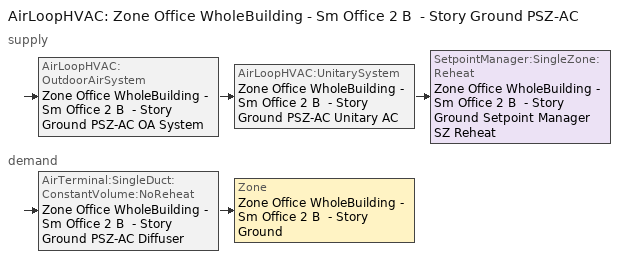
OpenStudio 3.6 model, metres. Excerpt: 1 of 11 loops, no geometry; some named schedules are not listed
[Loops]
AirLoopHVAC 'Zone Office WholeBuilding - Sm Office 2 B  - Story Ground PSZ-AC'
 supply: AirLoopHVAC:OutdoorAirSystem 'Zone Office WholeBuilding - Sm Office 2 B  - Story Ground PSZ-AC OA System' > AirLoopHVAC:UnitarySystem 'Zone Office WholeBuilding - Sm Office 2 B  - Story Ground PSZ-AC Unitary AC' > SetpointManager:SingleZone:Reheat 'Zone Office WholeBuilding - Sm Office 2 B  - Story Ground Setpoint Manager SZ Reheat'
 demand: AirTerminal:SingleDuct:ConstantVolume:NoReheat 'Zone Office WholeBuilding - Sm Office 2 B  - Story Ground PSZ-AC Diffuser' > Zone 'Zone Office WholeBuilding - Sm Office 2 B  - Story Ground'
[Sizing:Zone]
Zone Office WholeBuilding - Sm Office 2 B  - Story Ground: Zone Cooling Design Supply Air Temperature Input Method=SupplyAirTemperature; Zone Cooling Design Supply Air Temperature {C}=12.7778; Zone Cooling Design Supply Air Temperature Difference {deltaC}=11.11; Zone Heating Design Supply Air Temperature Input Method=SupplyAirTemperature; Zone Heating Design Supply Air Temperature {C}=50; Zone Heating Design Supply Air Temperature Difference {deltaC}=11.11; Zone Cooling Design Supply Air Humidity Ratio {kg-H2O/kg-air}=0.0085; Zone Heating Design Supply Air Humidity Ratio {kg-H2O/kg-air}=0.008; Cooling Design Air Flow Method=DesignDay; Heating Design Air Flow Method=DesignDay; Account for Dedicated Outdoor Air System=No; Dedicated Outdoor Air System Control Strategy=NeutralSupplyAir; Dedicated Outdoor Air Low Setpoint Temperature for Design {C}=autosize; Dedicated Outdoor Air High Setpoint Temperature for Design {C}=autosize; Zone Load Sizing Method=Sensible Load Only No Latent Load; Zone Latent Cooling Design Supply Air Humidity Ratio Input Method=HumidityRatioDifference; Zone Cooling Design Supply Air Humidity Ratio Difference {kgWater/kgDryAir}=0.005; Zone Latent Heating Design Supply Air Humidity Ratio Input Method=HumidityRatioDifference; Zone Humidification Design Supply Air Humidity Ratio Difference {kgWater/kgDryAir}=0.005
[Zone equipment]
Zone Office WholeBuilding - Sm Office 2 B  - Story Ground: Zone Office WholeBuilding - Sm Office 2 B  - Story Ground PSZ-AC Diffuser
[AirLoopHVAC]
Zone Office WholeBuilding - Sm Office 2 B  - Story Ground PSZ-AC: Availability Schedule=Zone Office WholeBuilding - Sm Office 2 B  - Story Ground PSZ-AC Occ Sch; Design Supply Air Flow Rate {m3/s}=autosize; Design Return Air Flow Fraction of Supply Air Flow=1
[Sizing:System]
Zone Office WholeBuilding - Sm Office 2 B  - Story Ground PSZ-AC: Type of Load to Size On=Sensible; Design Outdoor Air Flow Rate {m3/s}=Autosize; Central Heating Maximum System Air Flow Ratio=1; Preheat Design Temperature {C}=7.22222; Preheat Design Humidity Ratio {kg-H2O/kg-Air}=0.008; Precool Design Temperature {C}=12.7778; Precool Design Humidity Ratio {kg-H2O/kg-Air}=0.008; Central Cooling Design Supply Air Temperature {C}=12.7778; Central Heating Design Supply Air Temperature {C}=50; Sizing Option=Coincident; 100% Outdoor Air in Cooling=No; 100% Outdoor Air in Heating=No; Central Cooling Design Supply Air Humidity Ratio {kg-H2O/kg-Air}=0.0085; Central Heating Design Supply Air Humidity Ratio {kg-H2O/kg-Air}=0.008; Cooling Design Air Flow Method=DesignDay; Heating Design Air Flow Method=DesignDay; System Outdoor Air Method=ZoneSum; Zone Maximum Outdoor Air Fraction=1; Cooling Supply Air Flow Rate Per Floor Area {m3/s-m2}=0.00996765; Cooling Fraction of Autosized Cooling Supply Air Flow Rate=1; Cooling Supply Air Flow Rate Per Unit Cooling Capacity {m3/s-W}=3.94755e-05; Heating Supply Air Flow Rate Per Floor Area {m3/s-m2}=0.00996765; Heating Fraction of Autosized Heating Supply Air Flow Rate=1; Heating Fraction of Autosized Cooling Supply Air Flow Rate=1; Heating Supply Air Flow Rate Per Unit Heating Capacity {m3/s-W}=3.15882e-05; Cooling Design Capacity Method=CoolingDesignCapacity; Cooling Design Capacity {W}=autosize; Cooling Design Capacity Per Floor Area {W/m2}=234.7; Fraction of Autosized Cooling Design Capacity=1; Heating Design Capacity Method=HeatingDesignCapacity; Heating Design Capacity {W}=autosize; Heating Design Capacity Per Floor Area {W/m2}=157; Fraction of Autosized Heating Design Capacity=1; Central Cooling Capacity Control Method=OnOff; Occupant Diversity=autosize
[SetpointManager:SingleZone:Reheat]
Zone Office WholeBuilding - Sm Office 2 B  - Story Ground Setpoint Manager SZ Reheat: Minimum Supply Air Temperature {C}=12.7778; Maximum Supply Air Temperature {C}=50; Control Zone=Zone Office WholeBuilding - Sm Office 2 B  - Story Ground; Setpoint Node or NodeList=Zone Office WholeBuilding - Sm Office 2 B  - Story Ground PSZ-AC Supply Outlet Node
[Coil:Heating:Gas]
Zone Office WholeBuilding - Sm Office 2 B  - Story Ground PSZ-AC Gas Htg Coil 137kBtu/hr 0.8 Thermal Eff: Availability Schedule=Always On Discrete; Gas Burner Efficiency=0.8; Nominal Capacity {W}=AutoSize; Parasitic Electric Load {W}=0; Parasitic Gas Load {W}=0
[Coil:Heating:Electric]
Zone Office WholeBuilding - Sm Office 2 B  - Story Ground PSZ-AC No Heat: Availability Schedule=Always Off Discrete; Efficiency=1; Nominal Capacity {W}=0
[Coil:Cooling:DX:SingleSpeed]
Zone Office WholeBuilding - Sm Office 2 B  - Story Ground PSZ-AC 1spd DX AC Clg Coil 52kBtu/hr 13.0SEER: Availability Schedule=Always On Discrete; Rated Total Cooling Capacity {W}=autosize; Rated Sensible Heat Ratio=autosize; Rated COP {W/W}=3.91157; Rated Air Flow Rate {m3/s}=autosize; Rated Evaporator Fan Power Per Volume Flow Rate 2017 {W/(m3/s)}=773.3; Rated Evaporator Fan Power Per Volume Flow Rate 2023 {W/(m3/s)}=934.4; Total Cooling Capacity Function of Temperature Curve=PSZ-Fine Storage DX Coil Cap-FT; Total Cooling Capacity Function of Flow Fraction Curve=DX Coil Cap-FF; Energy Input Ratio Function of Temperature Curve=PSZ-AC DX Coil EIR-FT; Energy Input Ratio Function of Flow Fraction Curve=Split DX Coil EIR-FF; Part Load Fraction Correlation Curve=HPACCOOLPLFFPLR; Minimum Outdoor Dry-Bulb Temperature for Compressor Operation {C}=-25; Nominal Time for Condensate Removal to Begin {s}=0; Ratio of Initial Moisture Evaporation Rate and Steady State Latent Capacity=0; Maximum Cycling Rate {cycles/hr}=0; Latent Capacity Time Constant {s}=0; Condenser Type=AirCooled; Evaporative Condenser Effectiveness=0.9; Evaporative Condenser Air Flow Rate {m3/s}=autosize; Evaporative Condenser Pump Rated Power Consumption {W}=autosize; Crankcase Heater Capacity {W}=0; Maximum Outdoor Dry-Bulb Temperature for Crankcase Heater Operation {C}=10; Basin Heater Capacity {W/K}=0; Basin Heater Setpoint Temperature {C}=2
[Fan:OnOff]
Zone Office WholeBuilding - Sm Office 2 B  - Story Ground PSZ-AC Fan: Availability Schedule=Always On Discrete; Fan Total Efficiency=0.56225; Pressure Rise {Pa}=622.722; Maximum Flow Rate {m3/s}=autosize; Motor Efficiency=0.865; Motor In Airstream Fraction=1; Fan Power Ratio Function of Speed Ratio Curve=Fan On Off Power Curve 3; Fan Efficiency Ratio Function of Speed Ratio Curve=Fan On Off Efficiency Curve 3
[AirLoopHVAC:UnitarySystem]
Zone Office WholeBuilding - Sm Office 2 B  - Story Ground PSZ-AC Unitary AC: Control Type=Load; Controlling Zone or Thermostat Location=Zone Office WholeBuilding - Sm Office 2 B  - Story Ground; Dehumidification Control Type=None; Availability Schedule=Outage Availability Schedule; Supply Fan=Zone Office WholeBuilding - Sm Office 2 B  - Story Ground PSZ-AC Fan; Fan Placement=DrawThrough; Supply Air Fan Operating Mode Schedule=Zone Office WholeBuilding - Sm Office 2 B  - Story Ground PSZ-AC Occ Sch; Heating Coil=Zone Office WholeBuilding - Sm Office 2 B  - Story Ground PSZ-AC Gas Htg Coil 137kBtu/hr 0.8 Thermal Eff; DX Heating Coil Sizing Ratio=1; Cooling Coil=Zone Office WholeBuilding - Sm Office 2 B  - Story Ground PSZ-AC 1spd DX AC Clg Coil 52kBtu/hr 13.0SEER; Use DOAS DX Cooling Coil=No; DOAS DX Cooling Coil Leaving Minimum Air Temperature {C}=2; Latent Load Control=SensibleOnlyLoadControl; Supplemental Heating Coil=Zone Office WholeBuilding - Sm Office 2 B  - Story Ground PSZ-AC No Heat; Supply Air Flow Rate During Cooling Operation {m3/s}=Autosize; Supply Air Flow Rate During Heating Operation {m3/s}=Autosize; Supply Air Flow Rate When No Cooling or Heating is Required {m3/s}=Autosize; Maximum Supply Air Temperature {C}=80; Maximum Outdoor Dry-Bulb Temperature for Supplemental Heater Operation {C}=21; Maximum Cycling Rate {cycles/hr}=2.5; Heat Pump Time Constant {s}=60; Fraction of On-Cycle Power Use=0.01; Heat Pump Fan Delay Time {s}=60; Ancilliary On-Cycle Electric Power {W}=0; Ancilliary Off-Cycle Electric Power {W}=0
[Controller:OutdoorAir]
Zone Office WholeBuilding - Sm Office 2 B  - Story Ground PSZ-AC OA System Controller: Minimum Outdoor Air Flow Rate {m3/s}=autosize; Maximum Outdoor Air Flow Rate {m3/s}=Autosize; Economizer Control Type=NoEconomizer; Economizer Control Action Type=ModulateFlow; Economizer Maximum Limit Dry-Bulb Temperature {C}=28; Economizer Maximum Limit Enthalpy {J/kg}=64000; Lockout Type=LockoutWithHeating; Minimum Limit Type=FixedMinimum; Minimum Outdoor Air Schedule=Zone Office WholeBuilding - Sm Office 2 B  - Story Ground PSZ-AC Occ Sch; Maximum Fraction of Outdoor Air Schedule=ZoneOfficeWholeBuildingSmOffice2BStoryGroundPSZACmaxOASch; Controller Mechanical Ventilation=Controller Mechanical Ventilation 4; High Humidity Control=No; Heat Recovery Bypass Control Type=BypassWhenWithinEconomizerLimits
[Controller:MechanicalVentilation]
Controller Mechanical Ventilation 4: Availability Schedule=Always On Discrete
[AirLoopHVAC:OutdoorAirSystem]
Zone Office WholeBuilding - Sm Office 2 B  - Story Ground PSZ-AC OA System: Controller=Zone Office WholeBuilding - Sm Office 2 B  - Story Ground PSZ-AC OA System Controller
[AirTerminal:SingleDuct:ConstantVolume:NoReheat]
Zone Office WholeBuilding - Sm Office 2 B  - Story Ground PSZ-AC Diffuser: Availability Schedule=Always On Discrete; Maximum Air Flow Rate {m3/s}=AutoSize
[Schedule:Constant]
Name | Value
Always On Discrete | 1
Always Off Discrete | 0
[Schedule:Ruleset]
Name | Default Day Schedule | Summer Design Day Schedule | Winter Design Day Schedule
Zone Office WholeBuilding - Sm Office 2 B  - Story Ground PSZ-AC Occ Sch | Zone Office WholeBuilding - Sm Office 2 B  - Story Ground PSZ-AC Occ Sch Default | Zone Office WholeBuilding - Sm Office 2 B  - Story Ground PSZ-AC Occ Sch Summer Design Day | Zone Office WholeBuilding - Sm Office 2 B  - Story Ground PSZ-AC Occ Sch Winter Design Day
ZoneOfficeWholeBuildingSmOffice2BStoryGroundPSZACmaxOASch | ZoneOfficeWholeBuildingSmOffice2BStoryGroundPSZACmaxOASchDefault
[Schedule:Day]
Zone Office WholeBuilding - Sm Office 2 B  - Story Ground PSZ-AC Occ Sch Default; Zone Office WholeBuilding - Sm Office 2 B  - Story Ground PSZ-AC Occ Sch Winter Design Day; Zone Office WholeBuilding - Sm Office 2 B  - Story Ground PSZ-AC Occ Sch Summer Design Day; Zone Office WholeBuilding - Sm Office 2 B  - Story Ground PSZ-AC Occ Sch Sunday: 24, 0, 1
ZoneOfficeWholeBuildingSmOffice2BStoryGroundPSZACmaxOASchDefault: 24, 0, 0.7
Schedule Day 25: 1, 0, 0.7, 2, 0, 0.7, 3, 0, 0.7, 4, 0, 0.7, 5, 0, 0.7, 6, 0, 0.7, 7, 0, 0.7, 8, 0, 0.7, 9, 0, 0.7, 10, 0, 0.7, 11, 0, 0.7, 12, 0, 0.7, 13, 0, 0.7, 14, 0, 0.7, 15, 0, 0.7, 16, 0, 0.7, 17, 0, 0, 18, 0, 0, 19, 0, 0, 20, 0, 0, 21, 0, 0, 22, 0, 0, 23, 0, 0, 24, 0, 0
Schedule Day 26; Schedule Day 27; Schedule Day 28; Schedule Day 29; Schedule Day 30; Schedule Day 31; Schedule Day 42; Schedule Day 43; Schedule Day 44; Schedule Day 45; Schedule Day 46; Schedule Day 47: 1, 0, 0, 2, 0, 0, 3, 0, 0, 4, 0, 0, 5, 0, 0, 6, 0, 0, 7, 0, 0, 8, 0, 0, 9, 0, 0, 10, 0, 0, 11, 0, 0, 12, 0, 0, 13, 0, 0, 14, 0, 0, 15, 0, 0, 16, 0, 0, 17, 0, 0, 18, 0, 0, 19, 0, 0, 20, 0, 0, 21, 0, 0, 22, 0, 0, 23, 0, 0, 24, 0, 0
Schedule Day 32: 1, 0, 0, 2, 0, 0, 3, 0, 0, 4, 0, 0, 5, 0, 0, 6, 0, 0, 7, 0, 0, 8, 0, 0, 9, 0, 0, 10, 0, 0, 11, 0, 0, 12, 0, 0, 13, 0, 0, 14, 0, 0, 15, 0, 0, 16, 0, 0, 17, 0, 0.7, 18, 0, 0.7, 19, 0, 0.7, 20, 0, 0.7, 21, 0, 0.7, 22, 0, 0.7, 23, 0, 0.7, 24, 0, 0.7
Schedule Day 41: 1, 0, 1, 2, 0, 1, 3, 0, 1, 4, 0, 1, 5, 0, 1, 6, 0, 1, 7, 0, 1, 8, 0, 1, 9, 0, 1, 10, 0, 1, 11, 0, 1, 12, 0, 1, 13, 0, 1, 14, 0, 1, 15, 0, 1, 16, 0, 1, 17, 0, 0, 18, 0, 0, 19, 0, 0, 20, 0, 0, 21, 0, 0, 22, 0, 0, 23, 0, 0, 24, 0, 0
Schedule Day 48: 1, 0, 0, 2, 0, 0, 3, 0, 0, 4, 0, 0, 5, 0, 0, 6, 0, 0, 7, 0, 0, 8, 0, 0, 9, 0, 0, 10, 0, 0, 11, 0, 0, 12, 0, 0, 13, 0, 0, 14, 0, 0, 15, 0, 0, 16, 0, 0, 17, 0, 1, 18, 0, 1, 19, 0, 1, 20, 0, 1, 21, 0, 1, 22, 0, 1, 23, 0, 1, 24, 0, 1
[Schedule:Rule] Apply Sunday=Yes; Apply Monday=Yes; Apply Tuesday=Yes; Apply Wednesday=Yes; Apply Friday=Yes; Apply Saturday=Yes; Date Specification Type=DateRange
Name | Schedule Ruleset | Rule Order | Day Schedule | Start Month | Start Day | End Month | End Day | Apply Thursday
Zone Office WholeBuilding - Sm Office 2 B  - Story Ground PSZ-AC Occ Sch Sunday Rule | Zone Office WholeBuilding - Sm Office 2 B  - Story Ground PSZ-AC Occ Sch | 8 | Zone Office WholeBuilding - Sm Office 2 B  - Story Ground PSZ-AC Occ Sch Sunday | 1 | 1 | 12 | 31
ZoneOfficeWholeBuildingSmOffice2BStoryGroundPSZACmaxOASch Outage Day 304 | ZoneOfficeWholeBuildingSmOffice2BStoryGroundPSZACmaxOASch | 7 | Schedule Day 25 | 10 | 31 | 10 | 31 | Yes
ZoneOfficeWholeBuildingSmOffice2BStoryGroundPSZACmaxOASch Outage Day 305 | ZoneOfficeWholeBuildingSmOffice2BStoryGroundPSZACmaxOASch | 6 | Schedule Day 26 | 11 | 1 | 11 | 1 | Yes
ZoneOfficeWholeBuildingSmOffice2BStoryGroundPSZACmaxOASch Outage Day 306 | ZoneOfficeWholeBuildingSmOffice2BStoryGroundPSZACmaxOASch | 5 | Schedule Day 27 | 11 | 2 | 11 | 2 | Yes
ZoneOfficeWholeBuildingSmOffice2BStoryGroundPSZACmaxOASch Outage Day 307 | ZoneOfficeWholeBuildingSmOffice2BStoryGroundPSZACmaxOASch | 4 | Schedule Day 28 | 11 | 3 | 11 | 3 | Yes
ZoneOfficeWholeBuildingSmOffice2BStoryGroundPSZACmaxOASch Outage Day 308 | ZoneOfficeWholeBuildingSmOffice2BStoryGroundPSZACmaxOASch | 3 | Schedule Day 29 | 11 | 4 | 11 | 4 | Yes
ZoneOfficeWholeBuildingSmOffice2BStoryGroundPSZACmaxOASch Outage Day 309 | ZoneOfficeWholeBuildingSmOffice2BStoryGroundPSZACmaxOASch | 2 | Schedule Day 30 | 11 | 5 | 11 | 5 | Yes
ZoneOfficeWholeBuildingSmOffice2BStoryGroundPSZACmaxOASch Outage Day 310 | ZoneOfficeWholeBuildingSmOffice2BStoryGroundPSZACmaxOASch | 1 | Schedule Day 31 | 11 | 6 | 11 | 6 | Yes
ZoneOfficeWholeBuildingSmOffice2BStoryGroundPSZACmaxOASch Outage Day 311 | ZoneOfficeWholeBuildingSmOffice2BStoryGroundPSZACmaxOASch | 0 | Schedule Day 32 | 11 | 7 | 11 | 7 | Yes
Zone Office WholeBuilding - Sm Office 2 B  - Story Ground PSZ-AC Occ Sch Outage Day 304 | Zone Office WholeBuilding - Sm Office 2 B  - Story Ground PSZ-AC Occ Sch | 7 | Schedule Day 41 | 10 | 31 | 10 | 31 | Yes
Zone Office WholeBuilding - Sm Office 2 B  - Story Ground PSZ-AC Occ Sch Outage Day 305 | Zone Office WholeBuilding - Sm Office 2 B  - Story Ground PSZ-AC Occ Sch | 6 | Schedule Day 42 | 11 | 1 | 11 | 1 | Yes
Zone Office WholeBuilding - Sm Office 2 B  - Story Ground PSZ-AC Occ Sch Outage Day 306 | Zone Office WholeBuilding - Sm Office 2 B  - Story Ground PSZ-AC Occ Sch | 5 | Schedule Day 43 | 11 | 2 | 11 | 2 | Yes
Zone Office WholeBuilding - Sm Office 2 B  - Story Ground PSZ-AC Occ Sch Outage Day 307 | Zone Office WholeBuilding - Sm Office 2 B  - Story Ground PSZ-AC Occ Sch | 4 | Schedule Day 44 | 11 | 3 | 11 | 3 | Yes
Zone Office WholeBuilding - Sm Office 2 B  - Story Ground PSZ-AC Occ Sch Outage Day 308 | Zone Office WholeBuilding - Sm Office 2 B  - Story Ground PSZ-AC Occ Sch | 3 | Schedule Day 45 | 11 | 4 | 11 | 4 | Yes
Zone Office WholeBuilding - Sm Office 2 B  - Story Ground PSZ-AC Occ Sch Outage Day 309 | Zone Office WholeBuilding - Sm Office 2 B  - Story Ground PSZ-AC Occ Sch | 2 | Schedule Day 46 | 11 | 5 | 11 | 5 | Yes
Zone Office WholeBuilding - Sm Office 2 B  - Story Ground PSZ-AC Occ Sch Outage Day 310 | Zone Office WholeBuilding - Sm Office 2 B  - Story Ground PSZ-AC Occ Sch | 1 | Schedule Day 47 | 11 | 6 | 11 | 6 | Yes
Zone Office WholeBuilding - Sm Office 2 B  - Story Ground PSZ-AC Occ Sch Outage Day 311 | Zone Office WholeBuilding - Sm Office 2 B  - Story Ground PSZ-AC Occ Sch | 0 | Schedule Day 48 | 11 | 7 | 11 | 7 | Yes
[Curve:Exponent]
Fan On Off Power Curve 3: Coefficient1 Constant=1; Coefficient2 Constant=0; Coefficient3 Constant=0; Minimum Value of x=0; Maximum Value of x=1
[Curve:Cubic]
Fan On Off Efficiency Curve 3: Coefficient1 Constant=1; Coefficient2 x=0; Coefficient3 x**2=0; Coefficient4 x**3=0; Minimum Value of x=0; Maximum Value of x=1
[Curve:Biquadratic] Minimum Value of x=12.77778; Maximum Value of x=23.88889; Minimum Value of y=23.88889; Maximum Value of y=46.11111
Name | Coefficient1 Constant | Coefficient2 x | Coefficient3 x**2 | Coefficient4 y | Coefficient5 y**2 | Coefficient6 x*y
PSZ-Fine Storage DX Coil Cap-FT | 0.942588 | 0.00954335 | 0.00068377 | -0.0110427 | 5.249e-06 | -9.72e-06
PSZ-AC DX Coil EIR-FT | 0.342414 | 0.034885 | -0.0006237 | 0.00497722 | 0.000437951 | -0.000728028
[Curve:Quadratic]
Name | Coefficient1 Constant | Coefficient2 x | Coefficient3 x**2 | Minimum Value of x | Maximum Value of x
DX Coil Cap-FF | 0.8 | 0.2 | 0 | 0.5 | 1.5
Split DX Coil EIR-FF | 1.1552 | -0.1808 | 0.0256 | 0.5 | 1.5
HPACCOOLPLFFPLR | 0.85 | 0.15 | 0 | 0 | 1
